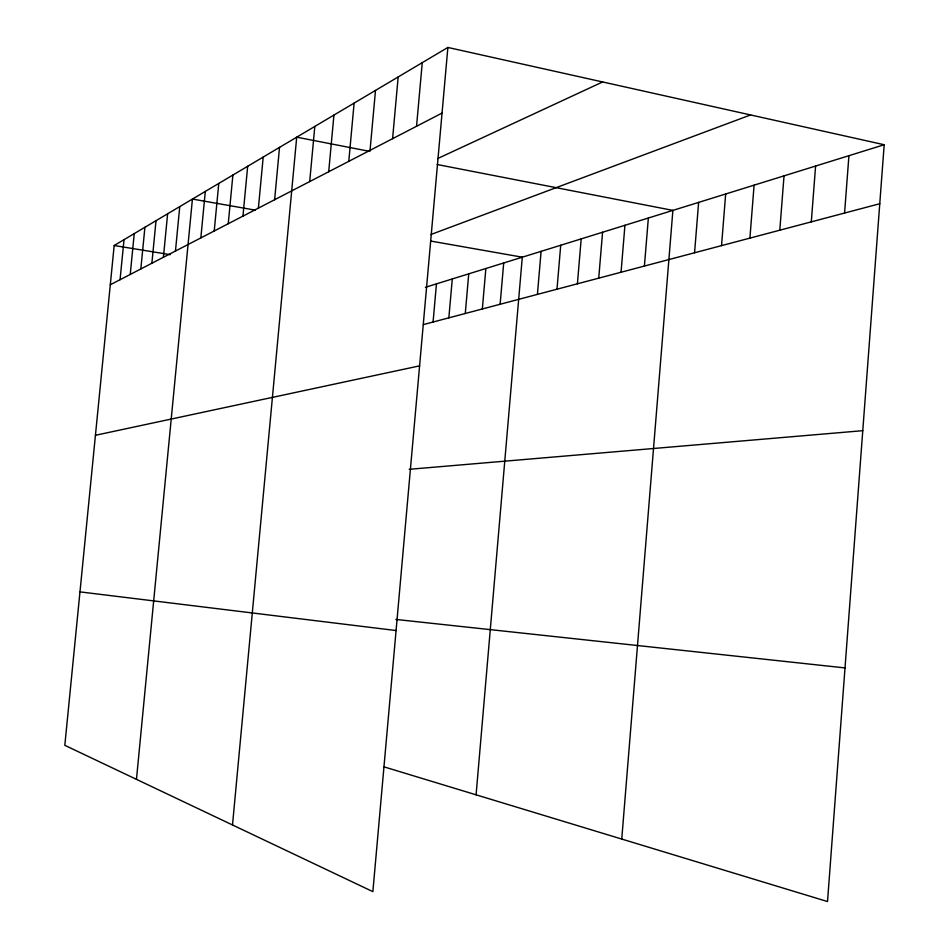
<?xml version="1.0" encoding="UTF-8"?>
<svg xmlns="http://www.w3.org/2000/svg" width="949" height="949" viewBox="0 0 949 949"><rect width="100%" height="100%" fill="white"/><g stroke="black" fill="none" stroke-linecap="round" stroke-linejoin="round"><path stroke-width="1.42" d="M447.881 47.45L372.874 891.645L64.817 745.321L114.177 245.518L447.881 47.45L884.183 144.734L827.516 901.55L384.108 766.887M844.574 213.05L848.928 155.695M779.793 230.204L784.028 175.862M811.3 221.864L815.594 166.051M721.548 245.625L725.665 193.999M749.912 238.116L754.087 185.162M621.749 839.058L672.888 210.393L437.157 164.509M694.561 252.778L698.63 202.398M621.049 272.244L624.94 225.293M644.407 266.064L648.357 218.021M556.992 289.208L560.717 245.245M577.407 283.798L581.191 238.887M598.736 278.152L602.568 232.244M500.123 304.273L503.705 262.968M476.09 794.811L522.294 257.191L430.632 241.034M537.419 294.392L541.096 251.343M448.853 317.844L452.282 278.947M465.271 313.502L468.735 273.834M482.341 308.983L485.864 268.508M416.552 126.276L422.258 62.658M433.076 322.031L436.457 283.858M348.781 161.354L354.119 103.097M370.051 150.345L375.496 90.416M392.589 138.673L398.177 76.952M309.694 181.579L314.819 126.431M328.698 171.745L333.929 115.09M242.944 216.123L247.677 166.277M258.389 208.128L263.205 157.06M274.617 199.729L279.528 147.38M232.505 824.978L296.705 137.178L369.861 151.413M136.466 779.354L192.433 199.065L255.305 210.144M200.844 237.914L205.304 191.425M214.225 230.987L218.768 183.43M228.246 223.727L232.885 175.067M130.238 274.451L134.248 233.608M140.832 268.97L144.912 227.274M151.876 263.253L156.027 220.678M163.406 257.286L167.629 213.786M175.458 251.046L179.752 206.597M120.06 279.706L124.011 239.682M110.298 284.759L442.044 113.085M437.655 158.554L602.627 81.958M430.787 234.557L750.576 114.948M425.377 287.31L884.183 144.734M423.408 324.582L879.77 203.727M95.434 435.294L419.588 365.863M409.197 469.316L862.771 430.68M395.852 619.436L845.013 667.918M79.965 591.879L396.077 630.539M114.177 245.518L170.215 254.652"/></g></svg>
